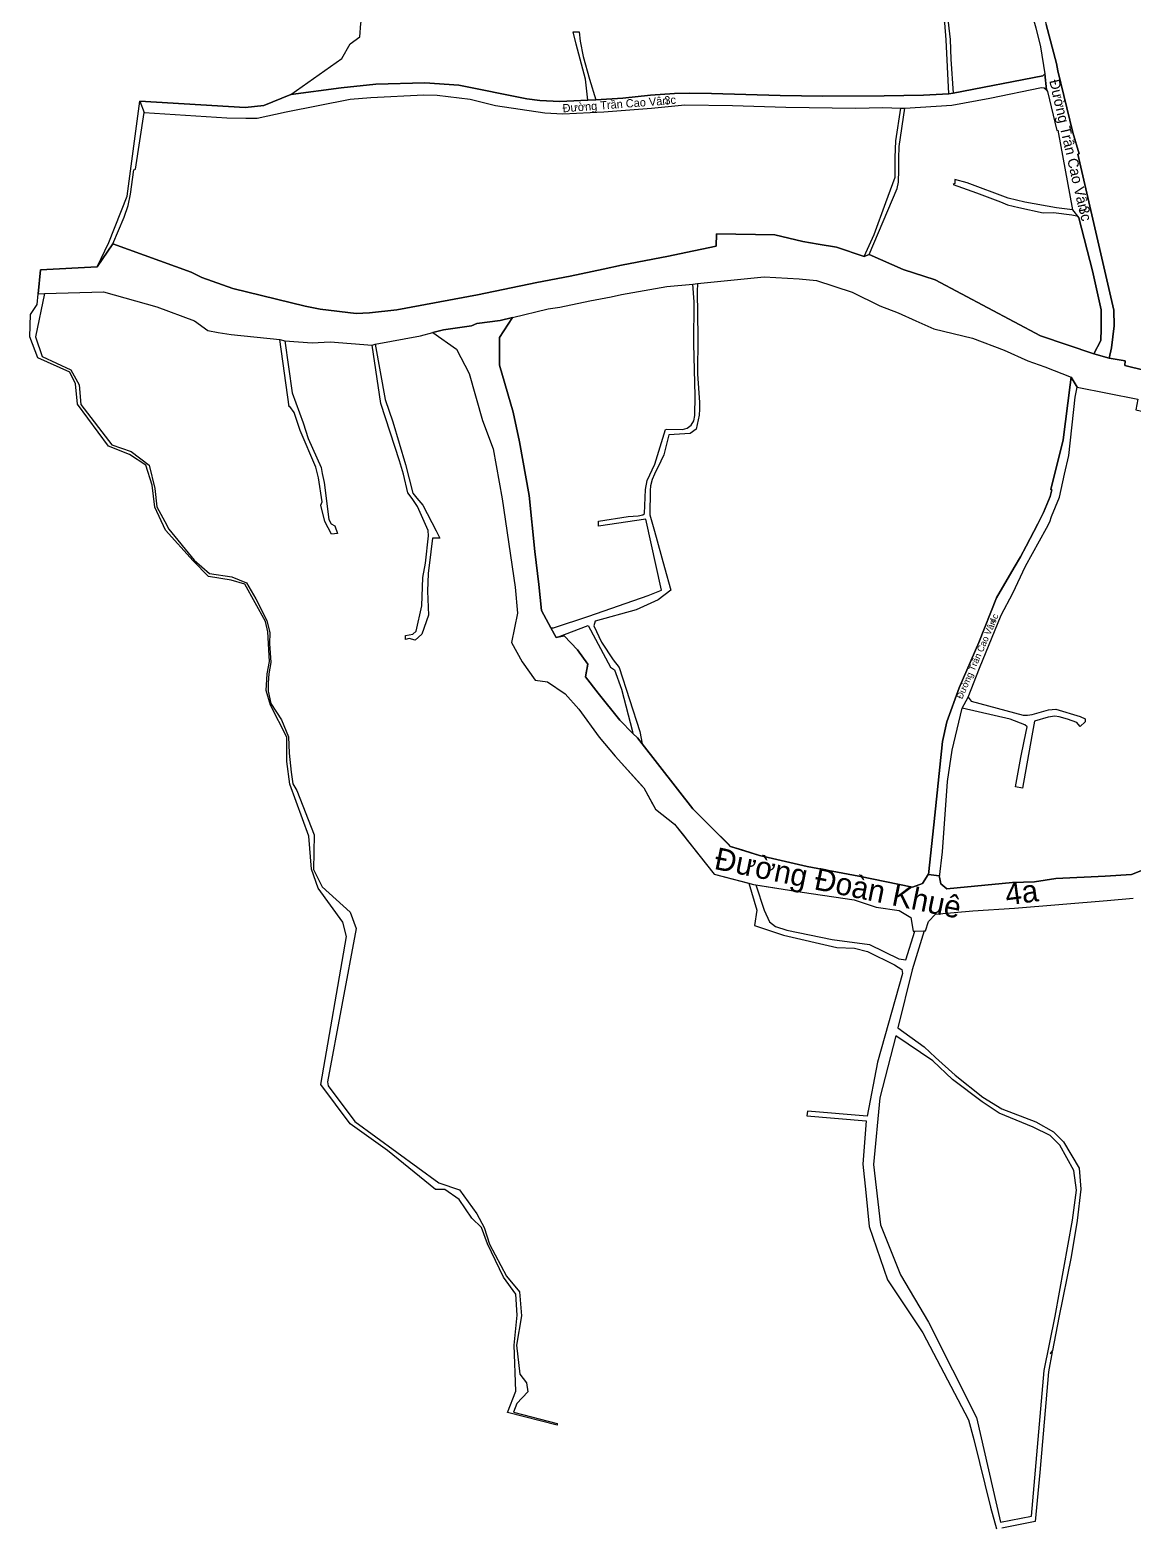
# Model space of a CAD drawing. Extents: x 548434 to 553028, y 1835329 to 1842282.
# Drawn here: x 549739 to 550285, y 1837672 to 1838412 of the extents above; entities that cross this region are included whole.
import ezdxf

# ---------------------------------------------------------------- set-up
doc = ezdxf.new("R2010")
doc.units = 0
for name, color, linetype in [('Level 2', 7, 'Continuous'), ('Level 23', 7, 'Continuous'), ('Level 30', 7, 'Continuous'), ('Level 4', 7, 'Continuous'), ('Level 5', 7, 'Continuous')]:
    doc.layers.add(name, color=color, linetype=linetype)

msp = doc.modelspace()

# ---------------------------------------------------------------- linework, layer by layer
at = {"layer": 'Level 2'}
for p, q in [((550236.58, 1838412.71), (550238.88, 1838403.31)), ((550058.11, 1838380.31), (550046.16, 1838379.39)), ((550131.27, 1838379.02), (550110.26, 1838379.36)), ((550195.79, 1838380.53), (550193.62, 1838380.2)), ((550195.03, 1838374.45), (550213.81, 1838378.03)), ((550213.81, 1838378.03), (550239.41, 1838383.19)), ((550239.41, 1838383.19), (550240.81, 1838383.02)), ((549795.93, 1838370.86), (549836.8, 1838368.21)), ((549969.59, 1838374.4), (549993.93, 1838370.73)), ((549993.93, 1838370.73), (550002.77, 1838370.28)), ((550046.62, 1838373.05), (550063.19, 1838374.75)), ((550113.13, 1838373.59), (550147.56, 1838373.08)), ((549836.8, 1838368.21), (549846.09, 1838368.06)), ((549971.62, 1838259.6), (549977.9724, 1838269.5946)), ((549977.9724, 1838269.5946), (549971.83, 1838268.11)), ((550273.97, 1838254.57), (550275.36, 1838265.39)), ((550272.82, 1838249.36), (550273.97, 1838254.57)), ((549981.48, 1838208.11), (549978.34, 1838222.73)), ((549986.23, 1838181.48), (549981.48, 1838208.11)), ((549988.96, 1838153.87), (549986.23, 1838181.48)), ((550243.68, 1838181.07), (550240.45, 1838173.07)), ((550240.45, 1838173.07), (550237.62, 1838167.49)), ((550237.62, 1838167.49), (550231.84, 1838156.42)), ((550241.95, 1838165.27), (550243.45, 1838168.42)), ((550219.47, 1838122.32), (550225.18, 1838133.28)), ((550217.24, 1838130.97), (550208.383, 1838108.811)), ((549999.5, 1838111.25), (549996.9677, 1838115.9915)), ((550000.2879, 1838111.4006), (549999.5, 1838111.25)), ((550208.383, 1838108.811), (550198.65, 1838086.35)), ((550198.65, 1838086.35), (550192.61, 1838069.64)), ((550067.04, 1838026.49), (550041.986, 1838058.7598)), ((550077.5039, 1838016.1657), (550067.04, 1838026.49)), ((550085.78, 1838008), (550084.6582, 1838009.1069)), ((550188.9395, 1837992.7738), (550190.52, 1838005.28)), ((550183.5187, 1837994.0375), (550188.81, 1837993.37)), ((550188.9395, 1837992.7738), (550188.81, 1837993.37)), ((550188.81, 1837993.37), (550188.9395, 1837992.7738)), ((550189.64, 1837989.55), (550188.9395, 1837992.7738)), ((550270.85, 1837993.34), (550246.51, 1837992.09))]:
    msp.add_line(p, q, dxfattribs=at)
for points in [[(550275.36, 1838265.39), (550275.1, 1838273.22), (550263.36, 1838324.57), (550257.32, 1838350.33), (550258.03, 1838350.47), (550254.92, 1838360.96), (550247.54, 1838391.53), (550246.82, 1838395.17), (550241.65, 1838414.45)], [(550238.88, 1838403.31), (550240.98, 1838390.05), (550241.94, 1838382.06), (550242.32, 1838381.36), (550246.94, 1838361.99), (550247.48, 1838362.09), (550254.8, 1838322.69), (550257.91, 1838318.84), (550264.56, 1838292.67), (550268.92, 1838273.25), (550268.91, 1838263.91), (550268.68, 1838258.23), (550265.31, 1838251.61), (550272.82, 1838249.36)], [(549910.48, 1838384.87), (549893.32, 1838383.17), (549868.47, 1838379.82)], [(549951.41, 1838384.37), (549934.68, 1838385.63), (549910.48, 1838384.87)], [(550001.43, 1838376.27), (549991.49, 1838376.89), (549985.08, 1838377.71), (549951.41, 1838384.37)], [(550240.98, 1838390.05), (550240.12, 1838389.09), (550195.79, 1838380.53)], [(550240.81, 1838383.02), (550241.94, 1838382.06), (550240.98, 1838390.05)], [(549868.47, 1838379.82), (549854.99, 1838374.34), (549845.89, 1838373.44), (549793.84, 1838376.43), (549795.93, 1838370.86)], [(549866.07, 1838371.17), (549897.8, 1838377.41), (549908.02, 1838378.3), (549934.18, 1838379.56)], [(549934.18, 1838379.56), (549940.66, 1838379.39), (549957.06, 1838377.41), (549969.59, 1838374.4)], [(550046.16, 1838379.39), (550032.55, 1838377.93), (550019.12, 1838377.21), (550015.23, 1838377.01), (550001.43, 1838376.27)], [(550110.26, 1838379.36), (550076.33, 1838380.37), (550065.61, 1838380.51), (550058.11, 1838380.31)], [(550193.62, 1838380.2), (550181.03, 1838379.45), (550161.67, 1838379.2), (550131.27, 1838379.02)], [(549846.09, 1838368.06), (549851.76, 1838368.05), (549866.07, 1838371.17)], [(550002.77, 1838370.28), (550023.15, 1838371.22), (550046.62, 1838373.05)], [(550063.19, 1838374.75), (550086.65, 1838374.34), (550113.13, 1838373.59)], [(550147.56, 1838373.08), (550160.98, 1838373.31), (550169.92, 1838372.99), (550171.86, 1838373.06), (550195.03, 1838374.45)], [(550272.82, 1838249.36), (550265.31, 1838251.61), (550238.89, 1838260.51), (550186.87, 1838288.08), (550171.12, 1838293.18), (550154.29, 1838300.61), (550151.8, 1838299.62), (550138.07, 1838304.33), (550129.02, 1838305.71), (550121.49, 1838307.06), (550107.56, 1838310.38), (550078.85, 1838310.85), (550078.69, 1838304.84), (550060.42, 1838301.06), (550055.06, 1838299.84), (550031.86, 1838295.36), (550022.85, 1838293.35), (550006.4, 1838289.98), (549989.98, 1838286.75), (549960.67, 1838280.71), (549920.72, 1838273.26), (549907.3, 1838271.85), (549900.74, 1838271.53), (549882.92, 1838273.68), (549875.48, 1838275.06), (549839.78, 1838283.82), (549824.43, 1838289.32), (549819.18, 1838291.96), (549780.45, 1838305.99), (549772.62, 1838294.59), (549744.74, 1838293.05), (549743.6086, 1838281.24), (549746.68, 1838281.34), (549775.79, 1838282.28), (549802.17, 1838274.72), (549820.84, 1838267.9), (549827.35, 1838263.11), (549832.45, 1838262.1)], [(549832.45, 1838262.1), (549838.95, 1838261.19), (549862.97, 1838258.67), (549865.48, 1838258.01), (549878.92, 1838257.01), (549887.85, 1838257.43), (549908.64, 1838255.86), (549910.03, 1838256.37), (549932.55, 1838260.42), (549938.6609, 1838262.0363), (549943.93, 1838263.43), (549957.68, 1838265.38), (549960.26, 1838266.56), (549971.83, 1838268.11), (549977.9724, 1838269.5946), (549995.62, 1838273.86), (550001.35, 1838274.64), (550016.22, 1838277.81), (550026.7, 1838279.76), (550031.9, 1838280.88), (550054.26, 1838284.9), (550067.04, 1838285.94), (550069.4, 1838286.33), (550102.29, 1838289.62), (550119.68, 1838288.67), (550128.17, 1838287.81), (550145.83, 1838282.02), (550159.44, 1838275.32), (550168.65, 1838271.81), (550177.28, 1838267.87), (550186.25, 1838263.87), (550205.38, 1838259.24), (550220.99, 1838253.35), (550232.6, 1838248.09), (550241.06, 1838245.21), (550254.12, 1838240.09), (550257.06, 1838235.04), (550286.96, 1838229.2)], [(549971.83, 1838268.11), (549960.26, 1838266.56), (549957.68, 1838265.38)], [(549957.68, 1838265.38), (549943.93, 1838263.43), (549938.6609, 1838262.0363)], [(549938.6609, 1838262.0363), (549950.27, 1838253.81), (549956.48, 1838241.82), (549963.14, 1838218.62), (549968.48, 1838204.59), (549972.84, 1838179.92), (549979.21, 1838136.1), (549980.38, 1838123.31), (549977.47, 1838108.75), (549982.8, 1838099.25), (549989.1, 1838090.11), (549995.21, 1838089.29), (550004.05, 1838083.44), (550010.73, 1838075.91), (550020.86, 1838062.04), (550028.68, 1838052.56), (550042.1915, 1838037.594), (550042.8, 1838036.92), (550047.2083, 1838029.0165), (550048.69, 1838026.36), (550058.01, 1838019), (550062.2652, 1838013.6411), (550064.4803, 1838010.8515), (550077.63, 1837994.3), (550094.7431, 1837989.7213), (550097.14, 1837989.08), (550098.1653, 1837988.9209), (550121.05, 1837985.37), (550146.89, 1837981.55), (550157.69, 1837977.9), (550169.02, 1837976.25), (550174.87, 1837972.81), (550175.98, 1837966.12), (550176.7541, 1837966.1264), (550181.4857, 1837966.1655), (550182.03, 1837966.17), (550183.62, 1837970.85), (550186.95, 1837974.49), (550205.51, 1837976.15), (550226.1, 1837977.49), (550271.8, 1837981.16), (550284.78, 1837982.33)], [(549978.34, 1838222.73), (549971.46, 1838245.88), (549971.62, 1838259.6)], [(550321.8, 1838242.79), (550313.9, 1838243.68), (550313.26, 1838238.29), (550300.75, 1838240.85), (550280.55, 1838245.87), (550280.72, 1838248.17), (550272.82, 1838249.36)], [(550256.12, 1838230.06), (550257.06, 1838235.04), (550254.12, 1838240.09), (550253.54, 1838236.15), (550250.14, 1838209.03), (550244.1, 1838184.41), (550244.57, 1838184.23), (550243.68, 1838181.07)], [(550248.37, 1838180.61), (550250.86, 1838192.08), (550252.96, 1838201.26), (550256.12, 1838230.06)], [(550243.45, 1838168.42), (550244.43, 1838171.11), (550248.37, 1838180.61)], [(550225.18, 1838133.28), (550231.55, 1838146.56), (550241.95, 1838165.27)], [(550231.84, 1838156.42), (550229.02, 1838151.19), (550225.86, 1838145.85), (550217.24, 1838130.97)], [(549996.9677, 1838115.9915), (549992.31, 1838124.69), (549990.97, 1838137.46), (549988.96, 1838153.87)], [(550190.52, 1838005.28), (550192.9, 1838040.07), (550195.2, 1838055.57), (550200.17, 1838076.28), (550203.09, 1838081.73), (550208.79, 1838096.11), (550219.47, 1838122.32)], [(550020.24, 1838083.8), (550014.09, 1838091.76), (550014.594, 1838094.6339), (550015.2, 1838098.09), (550010.06, 1838105.21), (550003.58, 1838112.03), (550000.2879, 1838111.4006)], [(550037.5065, 1838063.8809), (550030.95, 1838070.4), (550020.24, 1838083.8)], [(550192.61, 1838069.64), (550190.56, 1838059.79), (550186.25, 1838018.72), (550183.5187, 1837994.0375)], [(550041.986, 1838058.7598), (550039.7, 1838061.7), (550037.5065, 1838063.8809)], [(550084.6582, 1838009.1069), (550083.716, 1838010.0364), (550077.5039, 1838016.1657)], [(550123.56, 1837998.12), (550099.97, 1838003.5), (550091.832, 1838006.0808), (550085.78, 1838008)], [(550180.63, 1837989.59), (550175.69, 1837987.83), (550149.21, 1837993.33), (550123.56, 1837998.12)], [(550188.81, 1837993.37), (550183.5187, 1837994.0375), (550183.42, 1837994.05), (550180.63, 1837989.59)], [(550297.17, 1837999.4), (550283.86, 1837994.09), (550270.85, 1837993.34)], [(550225.1, 1837990.12), (550192.65, 1837987.06), (550189.64, 1837989.55)], [(550246.51, 1837992.09), (550235.95, 1837990.38), (550225.1, 1837990.12)]]:
    msp.add_lwpolyline(points, dxfattribs=at)
at = {"layer": 'Level 23'}
for points in [[(550094.7431, 1837989.7213), (550098.66, 1837976.38), (550097.62, 1837968.89), (550111.95, 1837964.12), (550138.31, 1837958), (550146.98, 1837957.64), (550153.35, 1837956.08), (550166.7, 1837949.47), (550170.34, 1837947.03), (550170.65, 1837945.21), (550158.35, 1837901.26), (550153.26, 1837874.62), (550123.79, 1837876.98), (550123.39, 1837874.8), (550152.73, 1837872.26), (550151.03, 1837850.87), (550152.59, 1837836.92), (550154.25, 1837820.08), (550163.29, 1837793.58), (550180.81, 1837767.52), (550203.29, 1837724.36), (550205.89, 1837714.7), (550214.28, 1837681.23), (550217.18, 1837670.57)], [(550098.1653, 1837988.9209), (550102.28, 1837976.46), (550105.06, 1837970.63), (550108.01, 1837968.43), (550113.63, 1837966.6), (550136.01, 1837961.91), (550154.42, 1837959.55), (550168.9, 1837952.33), (550172.3, 1837951.83), (550176.7541, 1837966.1264)], [(550181.4857, 1837966.1655), (550175.47, 1837946.94), (550168.39, 1837918.24), (550181.36, 1837908.79), (550187.02, 1837903.6), (550196.76, 1837894.94), (550210.36, 1837884.02), (550219.77, 1837878.2), (550236.57, 1837871.79), (550245.34, 1837866.82), (550250.32, 1837861.96), (550257.97, 1837848.89), (550258.89, 1837838.42), (550257.04, 1837823.02), (550254.07, 1837805.08), (550248.01, 1837775.07), (550244.88, 1837758.77), (550243.73, 1837757.21), (550244.74, 1837758.04), (550242.85, 1837748.18), (550238.54, 1837698.45), (550236.22, 1837674.13), (550219.82, 1837670.81)]]:
    msp.add_lwpolyline(points, dxfattribs=at)
at = {"layer": 'Level 30'}
for p, q in [((550240.98, 1838390.05), (550241.94, 1838382.06)), ((550015.23, 1838377.01), (550019.12, 1838377.21)), ((550193.62, 1838380.2), (550195.79, 1838380.53)), ((549793.84, 1838376.43), (549795.93, 1838370.86)), ((550169.92, 1838372.99), (550171.86, 1838373.06)), ((550254.8, 1838322.69), (550257.91, 1838318.84)), ((549772.62, 1838294.59), (549780.45, 1838305.99)), ((550151.8, 1838299.62), (550154.29, 1838300.61)), ((549743.6086, 1838281.24), (549746.68, 1838281.34)), ((550067.04, 1838285.94), (550069.4, 1838286.33)), ((549862.97, 1838258.67), (549865.48, 1838258.01)), ((549908.64, 1838255.86), (549910.03, 1838256.37)), ((550265.31, 1838251.61), (550272.82, 1838249.36)), ((550254.12, 1838240.09), (550257.06, 1838235.04)), ((550200.17, 1838076.28), (550203.09, 1838081.73))]:
    msp.add_line(p, q, dxfattribs=at)
for points in [[(549868.47, 1838379.82), (549893.67, 1838397.55), (549897.66, 1838404.89), (549902.57, 1838408.25), (549903.08, 1838414.98), (549904.07, 1838419.08), (549907.52, 1838423.62), (549914.81, 1838427.91), (549944.25, 1838453.03), (549942.26, 1838459.89), (549938.81, 1838467.15), (549947.68, 1838475.71), (549952.25, 1838486.36), (549957.39, 1838491.1), (549963.87, 1838495), (549955.47, 1838509.79)], [(550193.61, 1838492.1), (550197.95, 1838485.8), (550201.92, 1838477.24), (550203.67, 1838472.88), (550210.81, 1838460.05), (550216.55, 1838454.04), (550221.01, 1838448.44), (550226.03, 1838442.82), (550228.61, 1838437.99), (550232.59, 1838426.79), (550236.58, 1838412.71), (550238.88, 1838403.31), (550240.98, 1838390.05)], [(550193.62, 1838380.2), (550192.34, 1838406.91), (550191.62, 1838415.16), (550190.91, 1838417.47), (550189.91, 1838418.53), (550187.13, 1838419.09), (550182.01, 1838419.46), (550178.58, 1838419.13), (550159.9, 1838419.35), (550159.55, 1838421.51), (550167.85, 1838421.53), (550184.39, 1838421.18), (550190.26, 1838423.21), (550192.86, 1838419.69), (550194.34, 1838406.96), (550194.62, 1838397.25), (550195.79, 1838380.53)], [(550238.2, 1838428.02), (550241.65, 1838414.45), (550246.82, 1838395.17), (550247.54, 1838391.53), (550254.92, 1838360.96), (550258.03, 1838350.47), (550257.32, 1838350.33), (550263.36, 1838324.57), (550275.1, 1838273.22), (550275.36, 1838265.39), (550273.97, 1838254.57), (550272.82, 1838249.36)], [(550015.23, 1838377.01), (550014, 1838387.45), (550009.37, 1838404.75), (550008, 1838410.71), (550010.99, 1838410.77), (550011.37, 1838406.13), (550012.97, 1838398.55), (550016.01, 1838387.46), (550019.12, 1838377.21)], [(549868.47, 1838379.82), (549893.32, 1838383.17), (549910.48, 1838384.87), (549934.68, 1838385.63), (549951.41, 1838384.37), (549985.08, 1838377.71), (549991.49, 1838376.89), (550001.43, 1838376.27), (550015.23, 1838377.01)], [(550195.79, 1838380.53), (550240.12, 1838389.09), (550240.98, 1838390.05)], [(549793.84, 1838376.43), (549845.89, 1838373.44), (549854.99, 1838374.34), (549868.47, 1838379.82)], [(549795.93, 1838370.86), (549836.8, 1838368.21), (549846.09, 1838368.06), (549851.76, 1838368.05), (549866.07, 1838371.17), (549897.8, 1838377.41), (549908.02, 1838378.3), (549934.18, 1838379.56), (549940.66, 1838379.39), (549957.06, 1838377.41), (549969.59, 1838374.4), (549993.93, 1838370.73), (550002.77, 1838370.28), (550023.15, 1838371.22), (550046.62, 1838373.05), (550063.19, 1838374.75), (550086.65, 1838374.34), (550113.13, 1838373.59), (550147.56, 1838373.08), (550160.98, 1838373.31), (550169.92, 1838372.99)], [(550019.12, 1838377.21), (550032.55, 1838377.93), (550046.16, 1838379.39), (550058.11, 1838380.31), (550065.61, 1838380.51), (550076.33, 1838380.37), (550110.26, 1838379.36), (550131.27, 1838379.02), (550161.67, 1838379.2), (550181.03, 1838379.45), (550193.62, 1838380.2)], [(550171.86, 1838373.06), (550195.03, 1838374.45), (550213.81, 1838378.03), (550239.41, 1838383.19), (550240.81, 1838383.02), (550241.94, 1838382.06)], [(550241.94, 1838382.06), (550242.32, 1838381.36), (550246.94, 1838361.99), (550247.48, 1838362.09), (550254.8, 1838322.69)], [(549772.62, 1838294.59), (549778.5, 1838306.57), (549787.6, 1838329.55), (549793.84, 1838376.43)], [(549780.45, 1838305.99), (549786.07, 1838319.06), (549787.99, 1838324.98), (549789.15, 1838330.49), (549790.86, 1838342.48), (549791.56, 1838342.81), (549795.93, 1838370.86)], [(550151.8, 1838299.62), (550156.64, 1838310.62), (550162.52, 1838326.36), (550167.1, 1838339), (550167.16, 1838343.53), (550167.05, 1838348.7), (550167.45, 1838356.94), (550169.92, 1838372.99)], [(550154.29, 1838300.61), (550168, 1838333.36), (550168.8, 1838336.46), (550168.98, 1838342.48), (550168.88, 1838348.19), (550169.07, 1838354.15), (550171.86, 1838373.06)], [(550254.8, 1838322.69), (550246.81, 1838323.76), (550231.19, 1838326.59), (550222.94, 1838328.56), (550202.75, 1838336.05), (550196.55, 1838337.69), (550196.63, 1838335.85), (550195.82, 1838335.24), (550207.26, 1838331.22), (550219.21, 1838326.75), (550222.58, 1838325.16), (550228.17, 1838323.88), (550240.26, 1838321.35), (550245.28, 1838321.51), (550254.4, 1838320.23), (550256.86, 1838319.74), (550257.91, 1838318.84)], [(550265.31, 1838251.61), (550268.68, 1838258.23), (550268.91, 1838263.91), (550268.92, 1838273.25), (550264.56, 1838292.67), (550257.91, 1838318.84)], [(550272.82, 1838249.36), (550280.72, 1838248.17), (550280.55, 1838245.87), (550300.75, 1838240.85), (550313.26, 1838238.29), (550313.9, 1838243.68), (550321.8, 1838242.79), (550321.03, 1838235.36), (550344.14, 1838231.5), (550383.57, 1838223.03), (550392.55, 1838222.68), (550397.59, 1838222.41), (550429, 1838223.13), (550452.79, 1838229.92), (550469.58, 1838238.3), (550469.32, 1838238.94), (550491.72, 1838250.9), (550517.3, 1838263.68), (550525.8, 1838267.54), (550537.39, 1838274.24), (550563.01, 1838287.71), (550574.48, 1838294.71), (550602.6, 1838309.23), (550627.98, 1838323.7)], [(549780.45, 1838305.99), (549819.18, 1838291.96), (549824.43, 1838289.32), (549839.78, 1838283.82), (549875.48, 1838275.06), (549882.92, 1838273.68), (549900.74, 1838271.53), (549907.3, 1838271.85), (549920.72, 1838273.26), (549960.67, 1838280.71), (549989.98, 1838286.75), (550006.4, 1838289.98), (550022.85, 1838293.35), (550031.86, 1838295.36), (550055.06, 1838299.84), (550060.42, 1838301.06), (550078.69, 1838304.84), (550078.85, 1838310.85), (550107.56, 1838310.38), (550121.49, 1838307.06), (550129.02, 1838305.71), (550138.07, 1838304.33), (550151.8, 1838299.62)], [(550154.29, 1838300.61), (550171.12, 1838293.18), (550186.87, 1838288.08), (550238.89, 1838260.51), (550265.31, 1838251.61)], [(549743.6086, 1838281.24), (549744.74, 1838293.05), (549772.62, 1838294.59)], [(550069.4, 1838286.33), (550102.29, 1838289.62), (550119.68, 1838288.67), (550128.17, 1838287.81), (550145.83, 1838282.02), (550159.44, 1838275.32), (550168.65, 1838271.81), (550177.28, 1838267.87), (550186.25, 1838263.87), (550205.38, 1838259.24), (550220.99, 1838253.35), (550232.6, 1838248.09), (550241.06, 1838245.21), (550254.12, 1838240.09)], [(549981.6, 1837746.98), (549984.89, 1837742.77), (549985.53, 1837738.19), (549980.11, 1837732.49), (549978.53, 1837728.25), (550000, 1837722.63), (550000, 1837721.78), (549975.45, 1837728), (549979.54, 1837738.57), (549978.86, 1837761.4), (549980.22, 1837776.23), (549979.54, 1837786.63), (549973.58, 1837794.98), (549965.58, 1837811.51), (549962.68, 1837819.52), (549957.91, 1837824.12), (549951.61, 1837833.33), (549944.45, 1837838.27), (549939.85, 1837838.27), (549916.17, 1837857.54), (549897.76, 1837870.82), (549883.28, 1837890.26), (549895.89, 1837963.39), (549894.19, 1837970.55), (549881.91, 1837987.25), (549878.67, 1837996.8), (549877.31, 1838013), (549867.93, 1838038.74), (549866.4, 1838049.99), (549866.4, 1838061.92), (549858.39, 1838077.78), (549856.17, 1838085.11), (549856.68, 1838093.29), (549857.88, 1838099.43), (549857.02, 1838114.09), (549855.84, 1838119.18), (549845.62, 1838137.6), (549838.97, 1838139.64), (549827.72, 1838141.52), (549820.06, 1838149.19), (549806.43, 1838164.36), (549801.14, 1838175.78), (549799.95, 1838186.68), (549796.71, 1838196.56), (549788.7, 1838201.85), (549778.31, 1838205.94), (549762.97, 1838226.74), (549761.95, 1838236.8), (549759.22, 1838242.42), (549743.37, 1838249.58), (549739.46, 1838259.98), (549739.82, 1838270.93), (549743.1, 1838275.93), (549743.6086, 1838281.24)], [(549746.68, 1838281.34), (549742.24, 1838259.9), (549745.59, 1838250.23), (549759.73, 1838243.57), (549763.79, 1838236.24), (549764.6, 1838226.52), (549779.98, 1838206.55), (549789.42, 1838203.31), (549798.32, 1838196.56), (549801.2, 1838184.99), (549802.13, 1838175.86), (549806.09, 1838168.63), (549806.09, 1838168.62), (549808.15, 1838164.87), (549820.68, 1838149.49), (549828.16, 1838142.99), (549839.24, 1838141.24), (549846.46, 1838138.25), (549851.11, 1838130.42), (549856.53, 1838119.7), (549858.11, 1838113.65), (549857.94, 1838108.36), (549858.51, 1838098.89), (549857.53, 1838093.27), (549857.24, 1838088.81), (549857.25, 1838088.81), (549857.27, 1838084.81), (549858.56, 1838078.71), (549863.72, 1838070.64), (549867.27, 1838062.21), (549867.62, 1838054.16), (549868.52, 1838044.64), (549869.48, 1838038.94), (549871.3, 1838035.56), (549879.93, 1838013.67), (549879.66, 1837996.52), (549883.83, 1837988.04), (549897.68, 1837975.42), (549900.62, 1837967.42), (549886.51, 1837891.58), (549886.82, 1837889.59), (549900.12, 1837872), (549941.56, 1837841.55), (549951.7, 1837838.09), (549960.35, 1837826.26), (549964, 1837819.59), (549966.6, 1837811.24), (549974.95, 1837795.49), (549981.44, 1837787.74), (549982.47, 1837775.78), (549980.01, 1837761.41), (549981.6, 1837746.98)], [(549746.68, 1838281.34), (549775.79, 1838282.28), (549802.17, 1838274.72), (549820.84, 1838267.9), (549827.35, 1838263.11), (549832.45, 1838262.1), (549838.95, 1838261.19), (549862.97, 1838258.67)], [(549977.9724, 1838269.5946), (549995.62, 1838273.86), (550001.35, 1838274.64), (550016.22, 1838277.81), (550026.7, 1838279.76), (550031.9, 1838280.88), (550054.26, 1838284.9), (550067.04, 1838285.94)], [(549996.9677, 1838115.9915), (549998.23, 1838116.14), (550015.77, 1838121.9), (550045.09, 1838132.06), (550051.6, 1838134.64), (550043.85, 1838169.73), (550020.43, 1838166.37), (550020.39, 1838168.88), (550035.14, 1838171.09), (550040.03, 1838171.38), (550042.45, 1838171.93), (550043.2, 1838172.55), (550043.67, 1838184.45), (550044.6, 1838188.84), (550048.38, 1838196.94), (550053.64, 1838214.12), (550054.3, 1838214.27), (550062.04, 1838214.19), (550064.22, 1838214.79), (550066.3, 1838216.24), (550067.59, 1838218.46), (550068.13, 1838221.12), (550068.23, 1838230.83), (550067.55, 1838256.5), (550067.72, 1838277.31), (550067.04, 1838285.94)], [(550069.4, 1838286.33), (550069.31, 1838282.45), (550069.54, 1838259.72), (550069.34, 1838241.62), (550070.33, 1838227.57), (550070.44, 1838224.24), (550070.23, 1838221.25), (550068.75, 1838214.35), (550065.84, 1838212.15), (550055.25, 1838211.47), (550052.7, 1838201.66), (550051.33, 1838198.49), (550048.14, 1838192.13), (550046.97, 1838189.34), (550046.25, 1838186.34), (550046.01, 1838183.99), (550045.86, 1838171.89), (550048.2, 1838163.86), (550053.06, 1838145.84), (550056.14, 1838134.68), (550049.97, 1838129.98), (550039.15, 1838124.93), (550018.79, 1838119.28), (550018.1, 1838117.02), (550021.87, 1838108.9), (550027.7, 1838100.18), (550030.65, 1838096.42), (550040.86, 1838064.79), (550041.986, 1838058.7598)], [(549938.6609, 1838262.0363), (549943.93, 1838263.43), (549957.68, 1838265.38), (549960.26, 1838266.56), (549971.83, 1838268.11), (549977.9724, 1838269.5946)], [(549977.9724, 1838269.5946), (549971.62, 1838259.6), (549971.46, 1838245.88), (549978.34, 1838222.73), (549981.48, 1838208.11), (549986.23, 1838181.48), (549988.96, 1838153.87), (549990.97, 1838137.46), (549992.31, 1838124.69), (549996.9677, 1838115.9915)], [(549865.48, 1838258.01), (549869.1, 1838232.28), (549874.58, 1838217.39), (549877.06, 1838209.76), (549883.42, 1838195.43), (549883.92, 1838192.43), (549884.87, 1838187.91), (549887.17, 1838169.63), (549888.4, 1838167.45), (549890.17, 1838166.52), (549891.48, 1838162.76), (549888.58, 1838162.41), (549885.26, 1838168.6), (549883.19, 1838176.79), (549883.93, 1838178.43), (549882.08, 1838190.22), (549880.81, 1838195.57), (549873.04, 1838213.62), (549869.98, 1838222.49), (549867.98, 1838225.52), (549867.56, 1838225.41), (549862.97, 1838258.67)], [(549910.03, 1838256.37), (549932.55, 1838260.42), (549938.6609, 1838262.0363)], [(549938.6609, 1838262.0363), (549950.27, 1838253.81), (549956.48, 1838241.82), (549963.14, 1838218.62), (549968.48, 1838204.59), (549972.84, 1838179.92), (549979.21, 1838136.1), (549980.38, 1838123.31), (549977.47, 1838108.75), (549982.8, 1838099.25), (549989.1, 1838090.11), (549995.21, 1838089.29), (550004.05, 1838083.44), (550010.73, 1838075.91), (550020.86, 1838062.04), (550028.68, 1838052.56), (550042.8, 1838036.92), (550048.69, 1838026.36), (550058.01, 1838019), (550077.63, 1837994.3), (550097.14, 1837989.08), (550121.05, 1837985.37), (550146.89, 1837981.55), (550157.69, 1837977.9), (550169.02, 1837976.25), (550174.87, 1837972.81), (550175.98, 1837966.12), (550182.03, 1837966.17), (550183.62, 1837970.85), (550186.95, 1837974.49), (550205.51, 1837976.15), (550226.1, 1837977.49), (550271.8, 1837981.16), (550284.78, 1837982.33)], [(549865.48, 1838258.01), (549878.92, 1838257.01), (549887.85, 1838257.43), (549908.64, 1838255.86)], [(549910.03, 1838256.37), (549914.99, 1838228.94), (549918.84, 1838218), (549925.13, 1838196.87), (549928.77, 1838182.61), (549930.69, 1838180.18), (549933.58, 1838176.66), (549940.19, 1838164.02), (549942, 1838160.46), (549938.5, 1838160.43), (549937.66, 1838153.68), (549936.23, 1838142.86), (549936.02, 1838134.14), (549936.41, 1838122.26), (549933.1, 1838112.89), (549929.831, 1838110.029), (549926.92, 1838110.75), (549925.07, 1838110.33), (549925.02, 1838112.27), (549928.66, 1838112.95), (549930.42, 1838114.38), (549933.09, 1838126.99), (549933.62, 1838140.95), (549935.03, 1838148), (549936.46, 1838161.6), (549936.31, 1838164.26), (549931.06, 1838176.12), (549928.41, 1838179.97), (549926.31, 1838182.88), (549924.07, 1838191.98), (549922.14, 1838198.71), (549912.959, 1838226.944), (549908.64, 1838255.86)], [(550183.5187, 1837994.0375), (550186.25, 1838018.72), (550190.56, 1838059.79), (550192.61, 1838069.64), (550198.65, 1838086.35), (550208.383, 1838108.811), (550217.24, 1838130.97), (550225.86, 1838145.85), (550229.02, 1838151.19), (550231.84, 1838156.42), (550237.62, 1838167.49), (550240.45, 1838173.07), (550243.68, 1838181.07), (550244.57, 1838184.23), (550244.1, 1838184.41), (550250.14, 1838209.03), (550253.54, 1838236.15), (550254.12, 1838240.09)], [(550203.09, 1838081.73), (550208.79, 1838096.11), (550219.47, 1838122.32), (550225.18, 1838133.28), (550231.55, 1838146.56), (550241.95, 1838165.27), (550243.45, 1838168.42), (550244.43, 1838171.11), (550248.37, 1838180.61), (550250.86, 1838192.08), (550252.96, 1838201.26), (550256.12, 1838230.06), (550257.06, 1838235.04)], [(550257.06, 1838235.04), (550286.96, 1838229.2), (550286.09, 1838223.87), (550315.06, 1838217.3), (550328.62, 1838215.45), (550342.07, 1838211.98), (550354.43, 1838208.88), (550357.7, 1838208.18), (550363.88, 1838209.13), (550382.98, 1838208.2), (550413.63, 1838202.01), (550422.98, 1838201.13), (550454.51, 1838211.91)], [(549996.9677, 1838115.9915), (549999.5, 1838111.25), (550000.2879, 1838111.4006)], [(550000.2879, 1838111.4006), (550015.36, 1838117.15), (550026.46, 1838096.69), (550028.34, 1838095.29), (550031.76, 1838085.73), (550037.33, 1838064.78), (550037.5065, 1838063.8809)], [(550000.2879, 1838111.4006), (550003.58, 1838112.03), (550010.06, 1838105.21), (550015.2, 1838098.09), (550014.09, 1838091.76), (550020.24, 1838083.8), (550030.95, 1838070.4), (550037.5065, 1838063.8809)], [(550188.9395, 1837992.7738), (550189.64, 1837989.55), (550192.65, 1837987.06), (550225.1, 1837990.12), (550235.95, 1837990.38), (550246.51, 1837992.09), (550270.85, 1837993.34), (550283.86, 1837994.09), (550297.17, 1837999.4), (550304.93, 1838011.37), (550306.63, 1838024.55), (550310.08, 1838037.41), (550312.45, 1838067.71), (550313.32, 1838077.08), (550316.99, 1838092.38), (550327.18, 1838106.85), (550343.33, 1838113.41), (550359.38, 1838115.57), (550366.13, 1838114.1), (550381.98, 1838111.39), (550407.18, 1838108.87), (550428.72, 1838102.82), (550449.8952, 1838097.3074)], [(550203.09, 1838081.73), (550204.65, 1838079.86), (550230.31, 1838072.95), (550232.43, 1838072.91), (550234.73, 1838073.29), (550242.93, 1838075.47), (550246.47, 1838075.83), (550258.5, 1838072.22), (550260.99, 1838071.13), (550260.95, 1838069.52), (550258.51, 1838067.35), (550257.6, 1838068.37), (550256.9, 1838069.23), (550252.29, 1838070.83), (550248.08, 1838072.07), (550246.02, 1838072.38), (550242.67, 1838071.87), (550235.98, 1838069.91), (550234.62, 1838062.63), (550230.09, 1838036.78), (550226.51, 1838037.5), (550229.13, 1838051.96), (550230.8, 1838059.94), (550232.39, 1838067.12), (550231.12, 1838068.17), (550223.99, 1838070.91), (550200.17, 1838076.28)], [(550188.9395, 1837992.7738), (550190.52, 1838005.28), (550192.9, 1838040.07), (550195.2, 1838055.57), (550200.17, 1838076.28)], [(550037.5065, 1838063.8809), (550039.7, 1838061.7), (550041.986, 1838058.7598)], [(550041.986, 1838058.7598), (550067.04, 1838026.49), (550085.78, 1838008), (550099.97, 1838003.5), (550123.56, 1837998.12), (550149.21, 1837993.33), (550175.69, 1837987.83), (550180.63, 1837989.59), (550183.42, 1837994.05), (550183.5187, 1837994.0375)], [(550183.5187, 1837994.0375), (550188.81, 1837993.37), (550188.9395, 1837992.7738)], [(550256.63, 1837837.97), (550255.39, 1837847.75), (550248.51, 1837860.27), (550243.62, 1837865.1), (550235.25, 1837869.14), (550218.57, 1837876.08), (550210.13, 1837881.73), (550195.49, 1837892.72), (550185.63, 1837901.98), (550167.37, 1837914.25), (550159.49, 1837883.65), (550156.31, 1837850.72), (550159.88, 1837820.91), (550169.68, 1837796.07), (550183.57, 1837772.76), (550207.21, 1837725.54), (550219.1, 1837673.81), (550234.397, 1837676.748), (550240.67, 1837748.85), (550246.23, 1837775.71), (550254.69, 1837823.13), (550256.63, 1837837.97)]]:
    msp.add_lwpolyline(points, dxfattribs=at)

# ---------------------------------------------------------------- texts
at = {"layer": 'Level 4'}
for s, height, rotation, p in [('3c', 4.05694, 4.8874556, (550053.192, 1838374.772)), ('3c', 5.17148, 283.4852583, (550257.628, 1838323.878)), ('4c', 3.2713, 67.00315, (550216.448, 1838117.876)), ('4a', 10.95945, 7.4913, (550222.183, 1837978.808))]:
    msp.add_text(s, height=height, rotation=rotation, dxfattribs=at).set_placement(p)
at = {"layer": 'Level 5'}
for s, height, rotation, p in [('Đường Trần Cao Vân', 5.171478, 282.8464083, (550243.221, 1838386.587)), ('Đường Trần Cao Vân', 4.056936, 4.2486056, (550002.861, 1838370.951)), ('Đường Trần Cao Vân', 3.271296, 66.3643, (550200.191, 1838080.563)), ('Đường Đoàn Khuê', 10.95945, 348.4848028, (550077.19, 1837996.893))]:
    msp.add_text(s, height=height, rotation=rotation, dxfattribs=at).set_placement(p)

doc.saveas('drawing.dxf')
